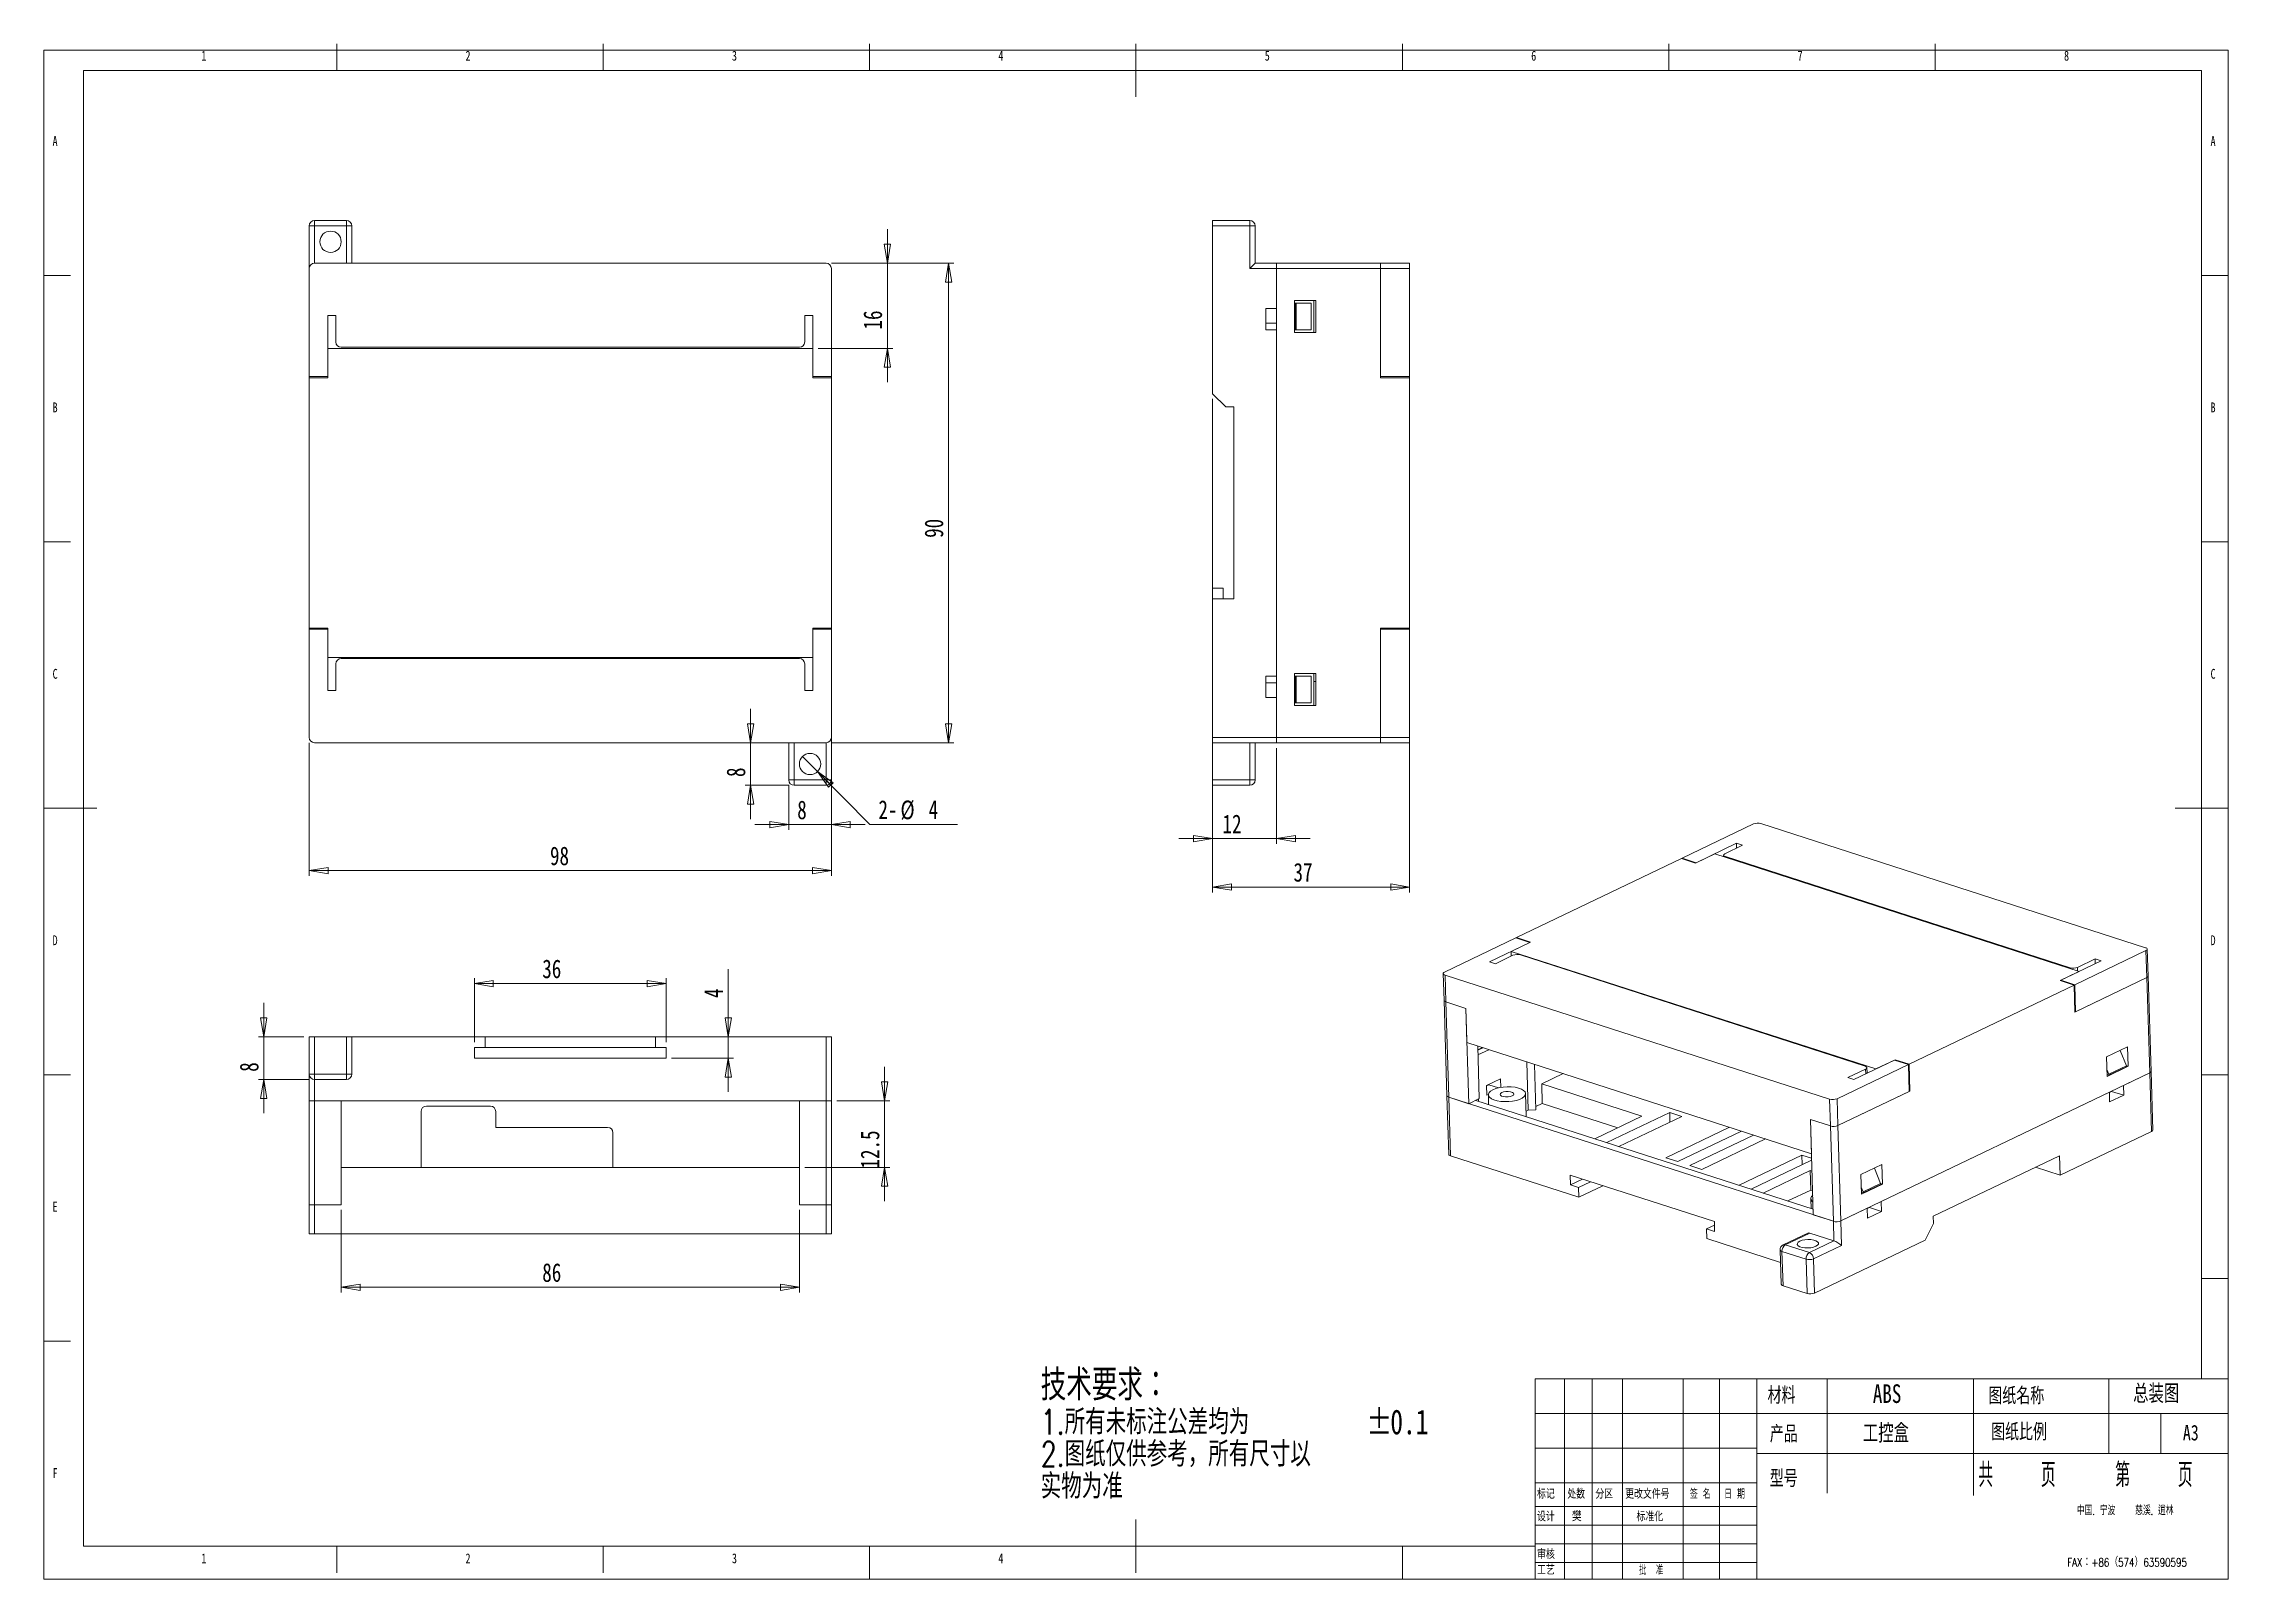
# Model space of a CAD drawing. Header units: millimetres. Extents: x 5 to 415, y 4 to 292.
import ezdxf

# ---------------------------------------------------------------- set-up
doc = ezdxf.new("R2010")
doc.units = ezdxf.units.MM
doc.styles.add('SLDTEXTSTYLE0', font='TXT', dxfattribs={"width": 0.75})
doc.styles.add('SLDTEXTSTYLE1', font='TXT', dxfattribs={"width": 0.75, "bigfont": 'bigfont'})
doc.styles.add('SLDTEXTSTYLE2', font='TXT', dxfattribs={"width": 0.666667, "bigfont": 'bigfont'})
doc.styles.add('SLDTEXTSTYLE3', font='TXT', dxfattribs={"width": 0.625, "bigfont": 'bigfont'})
doc.styles.add('SLDTEXTSTYLE5', font='TXT', dxfattribs={"width": 0.65625, "bigfont": 'bigfont'})
doc.styles.add('SLDTEXTSTYLE6', font='TXT', dxfattribs={"width": 0.558824, "bigfont": 'bigfont'})
doc.dimstyles.new('SLDDIMSTYLE0', dxfattribs={"dimtxt": 3.5, "dimasz": 3.556, "dimexe": 0, "dimexo": 0.0625, "dimgap": 0.875, "dimtad": 1, "dimrnd": 1e-09, "dimzin": 12, "dimdsep": 46, "dimtxsty": 'SLDTEXTSTYLE0', "dimblk1": 'CLOSED', "dimblk2": 'CLOSED', "dimsah": 1, "dimcen": 0.09, "dimadec": 0, "dimazin": 3, "dimtfac": 1, "dimtofl": 0, "dimtmove": 0, "dimatfit": 3, "dimldrblk": 'CLOSED', "dimfxl": 1, "dimfrac": 2, "dimtolj": 1, "dimtzin": 12, "dimarcsym": 0})
doc.dimstyles.new('SLDDIMSTYLE1', dxfattribs={"dimtxt": 3.5, "dimasz": 3.556, "dimexe": 0, "dimexo": 0.0625, "dimgap": 0.875, "dimtad": 0, "dimtih": 1, "dimtoh": 1, "dimrnd": 1e-09, "dimzin": 12, "dimdsep": 46, "dimtxsty": 'SLDTEXTSTYLE0', "dimblk1": 'NONE', "dimblk2": 'CLOSED', "dimsah": 1, "dimcen": 0, "dimadec": 0, "dimazin": 3, "dimtfac": 1, "dimtmove": 0, "dimatfit": 3, "dimldrblk": 'NONE', "dimfxl": 1, "dimfrac": 2, "dimtolj": 1, "dimtzin": 12, "dimarcsym": 0})
doc.dimstyles.new('SLDDIMSTYLE2', dxfattribs={"dimtxt": 3.5, "dimasz": 3.556, "dimexe": 0, "dimexo": 0.0625, "dimgap": 0.875, "dimtad": 1, "dimrnd": 1e-09, "dimzin": 12, "dimdsep": 46, "dimtxsty": 'SLDTEXTSTYLE0', "dimblk1": 'CLOSED', "dimblk2": 'CLOSED', "dimsah": 1, "dimcen": 0.09, "dimadec": 0, "dimazin": 3, "dimtfac": 1, "dimtmove": 0, "dimatfit": 0, "dimldrblk": 'CLOSED', "dimfxl": 1, "dimfrac": 2, "dimtolj": 1, "dimtzin": 12, "dimarcsym": 0})
doc.dimstyles.new('SLDDIMSTYLE3', dxfattribs={"dimtxt": 3.5, "dimasz": 3.556, "dimexe": 0, "dimexo": 0.0625, "dimgap": 0.875, "dimtad": 1, "dimdec": 1, "dimrnd": 1e-09, "dimzin": 12, "dimdsep": 46, "dimtxsty": 'SLDTEXTSTYLE0', "dimblk1": 'CLOSED', "dimblk2": 'CLOSED', "dimsah": 1, "dimcen": 0.09, "dimadec": 0, "dimazin": 3, "dimtfac": 1, "dimtmove": 0, "dimatfit": 0, "dimldrblk": 'CLOSED', "dimfxl": 1, "dimfrac": 2, "dimtolj": 1, "dimtzin": 12, "dimarcsym": 0})

# ---------------------------------------------------------------- blocks, each defined once
blk = doc.blocks.new('SW_NOTE_0')
at = {"color": 0, "linetype": 'Continuous', "lineweight": 0, "attachment_point": 1}
for s, insert, char_height, style in [('技术要求：', (0, 7.5), 5.821, 'SLDTEXTSTYLE1'), ('1.所有未标注公差均为', (0, -0.02), 4.6667, 'SLDTEXTSTYLE1'), ('%%p', (61.17, -0.02), 4.667, 'SLDTEXTSTYLE0'), ('0.1', (65.62, -0.02), 4.667, 'SLDTEXTSTYLE0'), ('2.图纸仅供参考，所有尺寸以', (0, -6.05), 4.6667, 'SLDTEXTSTYLE1'), ('实物为准', (0, -12.09), 4.667, 'SLDTEXTSTYLE1')]:
    blk.add_mtext(s, dxfattribs=dict(at, insert=insert, char_height=char_height, style=style))
blk = doc.blocks.new('_CLOSED')
at = {"color": 0, "linetype": 'ByBlock', "lineweight": -2}
for p, q in [((-1, 0.166667), (0, 0)), ((-1, 0.166667), (-1, -0.166667)), ((0, 0), (-1, -0.166667)), ((0, 0), (-1, 0))]:
    blk.add_line(p, q, dxfattribs=at)
blk = doc.blocks.new('_D')
at = {"color": 7, "linetype": 'Continuous', "lineweight": 0}
for p, q in [((152.83, 250.82), (175.83, 250.82)), ((174.83, 250.82), (174.83, 160.82)), ((152.83, 160.82), (175.83, 160.82))]:
    blk.add_line(p, q, dxfattribs=at)
at = {"color": 7, "linetype": 'Continuous', "lineweight": 0, "xscale": 3.556, "yscale": 3.556}
for p, rotation in [((174.83, 250.82, -8.9), 90.0000000000004), ((174.83, 160.82, -8.9), 270.0000000000004)]:
    blk.add_blockref('_CLOSED', p, dxfattribs=dict(at, rotation=rotation))
at = {"color": 7, "linetype": 'Continuous', "lineweight": 0, "insert": (170.32, 199.26, -8.9), "char_height": 3.5, "attachment_point": 1, "rotation": 90, "style": 'SLDTEXTSTYLE0'}
blk.add_mtext('90', dxfattribs=at)
blk = doc.blocks.new('_D_1')
at = {"color": 7, "linetype": 'Continuous', "lineweight": 0}
for p, q in [((54.83, 160.82), (54.83, 135.82)), ((152.83, 160.82), (152.83, 135.82)), ((54.83, 136.82), (152.83, 136.82))]:
    blk.add_line(p, q, dxfattribs=at)
at = {"color": 7, "linetype": 'Continuous', "lineweight": 0, "xscale": 3.556, "yscale": 3.556, "rotation": 180.0000000000004}
blk.add_blockref('_CLOSED', (54.83, 136.82, -8.9), dxfattribs=at)
at = {"color": 7, "linetype": 'Continuous', "lineweight": 0, "xscale": 3.556, "yscale": 3.556}
blk.add_blockref('_CLOSED', (152.83, 136.82, -8.9), dxfattribs=at)
at = {"color": 7, "linetype": 'Continuous', "lineweight": 0, "insert": (100.02, 141.33, -8.9), "char_height": 3.5, "attachment_point": 1, "style": 'SLDTEXTSTYLE0'}
blk.add_mtext('98', dxfattribs=at)
blk = doc.blocks.new('_D_2')
at = {"color": 7, "linetype": 'Continuous', "lineweight": 0}
for p, q in [((147.42, 158.24), (150.24, 155.4)), ((150.24, 155.4), (160.07, 145.45)), ((160.07, 145.45), (176.51, 145.45))]:
    blk.add_line(p, q, dxfattribs=at)
at = {"color": 7, "linetype": 'Continuous', "lineweight": 0, "xscale": 3.556, "yscale": 3.556, "rotation": 134.6736387728864}
blk.add_blockref('_CLOSED', (150.24, 155.4, -8.9), dxfattribs=at)
at = {"color": 7, "linetype": 'Continuous', "lineweight": 0, "char_height": 3.5, "attachment_point": 1, "style": 'SLDTEXTSTYLE0'}
for s, insert in [('2-', (161.66, 150.01, -8.9)), ('%%c', (165.8, 149.96, -8.9)), ('4', (171.08, 150.01, -8.9))]:
    blk.add_mtext(s, dxfattribs=dict(at, insert=insert))
blk = doc.blocks.new('_NONE')
blk = doc.blocks.new('_D_3')
at = {"color": 7, "linetype": 'Continuous', "lineweight": 0}
for p, q in [((137.67, 160.82), (137.67, 167.17)), ((137.67, 152.82), (137.67, 160.82)), ((144.83, 152.82), (136.67, 152.82)), ((137.67, 152.82), (137.67, 146.47))]:
    blk.add_line(p, q, dxfattribs=at)
at = {"color": 7, "linetype": 'Continuous', "lineweight": 0, "xscale": 3.556, "yscale": 3.556}
for p, rotation in [((137.67, 160.82, -8.9), 270.0000000000004), ((137.67, 152.82, -8.9), 90.0000000000004)]:
    blk.add_blockref('_CLOSED', p, dxfattribs=dict(at, rotation=rotation))
at = {"color": 7, "linetype": 'Continuous', "lineweight": 0, "insert": (133.16, 154.38, -8.9), "char_height": 3.5, "attachment_point": 1, "rotation": 90, "style": 'SLDTEXTSTYLE0'}
blk.add_mtext('8', dxfattribs=at)
blk = doc.blocks.new('_D_4')
at = {"color": 7, "linetype": 'Continuous', "lineweight": 0}
for p, q in [((144.83, 152.82), (144.83, 144.45)), ((152.83, 152.82), (152.83, 144.45)), ((144.83, 145.45), (138.48, 145.45)), ((152.83, 145.45), (144.83, 145.45)), ((152.83, 145.45), (159.18, 145.45))]:
    blk.add_line(p, q, dxfattribs=at)
at = {"color": 7, "linetype": 'Continuous', "lineweight": 0, "xscale": 3.556, "yscale": 3.556}
blk.add_blockref('_CLOSED', (144.83, 145.45, -8.9), dxfattribs=at)
at = {"color": 7, "linetype": 'Continuous', "lineweight": 0, "xscale": 3.556, "yscale": 3.556, "rotation": 180.0000000000004}
blk.add_blockref('_CLOSED', (152.83, 145.45, -8.9), dxfattribs=at)
at = {"color": 7, "linetype": 'Continuous', "lineweight": 0, "insert": (146.42, 149.96, -8.9), "char_height": 3.5, "attachment_point": 1, "style": 'SLDTEXTSTYLE0'}
blk.add_mtext('8', dxfattribs=at)
blk = doc.blocks.new('_D_5')
at = {"color": 7, "linetype": 'Continuous', "lineweight": 0}
for p, q in [((163.35, 250.82), (163.35, 257.17)), ((152.83, 250.82), (164.35, 250.82)), ((163.35, 234.82), (163.35, 250.82)), ((150.33, 234.82), (164.35, 234.82)), ((163.35, 234.82), (163.35, 228.47))]:
    blk.add_line(p, q, dxfattribs=at)
at = {"color": 7, "linetype": 'Continuous', "lineweight": 0, "xscale": 3.556, "yscale": 3.556}
for p, rotation in [((163.35, 250.82, -8.9), 270.0000000000004), ((163.35, 234.82, -8.9), 90.0000000000004)]:
    blk.add_blockref('_CLOSED', p, dxfattribs=dict(at, rotation=rotation))
at = {"color": 7, "linetype": 'Continuous', "lineweight": 0, "insert": (158.84, 238.36, -8.9), "char_height": 3.5, "attachment_point": 1, "rotation": 90, "style": 'SLDTEXTSTYLE0'}
blk.add_mtext('16', dxfattribs=at)
blk = doc.blocks.new('_D_6')
at = {"color": 7, "linetype": 'Continuous', "lineweight": 0}
for p, q in [((162.83, 93.62), (162.83, 99.97)), ((153.83, 93.62), (163.83, 93.62)), ((162.83, 81.12), (162.83, 93.62)), ((147.83, 81.12), (163.83, 81.12)), ((162.83, 81.12), (162.83, 74.77))]:
    blk.add_line(p, q, dxfattribs=at)
at = {"color": 7, "linetype": 'Continuous', "lineweight": 0, "xscale": 3.556, "yscale": 3.556}
for p, rotation in [((162.83, 93.62, 0.32), 270.0000000000004), ((162.83, 81.12, 0.32), 90.0000000000004)]:
    blk.add_blockref('_CLOSED', p, dxfattribs=dict(at, rotation=rotation))
at = {"color": 7, "linetype": 'Continuous', "lineweight": 0, "insert": (158.32, 80.9, 0.32), "char_height": 3.5, "attachment_point": 1, "rotation": 90, "style": 'SLDTEXTSTYLE0'}
blk.add_mtext('12.5', dxfattribs=at)
blk = doc.blocks.new('_D_7')
at = {"color": 7, "linetype": 'Continuous', "lineweight": 0}
for p, q in [((60.83, 73.12), (60.83, 57.62)), ((146.83, 73.12), (146.83, 57.62)), ((146.83, 58.62), (60.83, 58.62))]:
    blk.add_line(p, q, dxfattribs=at)
at = {"color": 7, "linetype": 'Continuous', "lineweight": 0, "xscale": 3.556, "yscale": 3.556, "rotation": 180.0000000000004}
blk.add_blockref('_CLOSED', (60.83, 58.62, 0.32), dxfattribs=at)
at = {"color": 7, "linetype": 'Continuous', "lineweight": 0, "xscale": 3.556, "yscale": 3.556}
blk.add_blockref('_CLOSED', (146.83, 58.62, 0.32), dxfattribs=at)
at = {"color": 7, "linetype": 'Continuous', "lineweight": 0, "insert": (98.57, 63.13, 0.32), "char_height": 3.5, "attachment_point": 1, "style": 'SLDTEXTSTYLE0'}
blk.add_mtext('86', dxfattribs=at)
blk = doc.blocks.new('_D_8')
at = {"color": 7, "linetype": 'Continuous', "lineweight": 0}
for p, q in [((85.83, 104.62), (85.83, 116.62)), ((85.83, 115.62), (121.83, 115.62)), ((121.83, 104.62), (121.83, 116.62))]:
    blk.add_line(p, q, dxfattribs=at)
at = {"color": 7, "linetype": 'Continuous', "lineweight": 0, "xscale": 3.556, "yscale": 3.556, "rotation": 180.0000000000004}
blk.add_blockref('_CLOSED', (85.83, 115.62, 0.32), dxfattribs=at)
at = {"color": 7, "linetype": 'Continuous', "lineweight": 0, "xscale": 3.556, "yscale": 3.556}
blk.add_blockref('_CLOSED', (121.83, 115.62, 0.32), dxfattribs=at)
at = {"color": 7, "linetype": 'Continuous', "lineweight": 0, "insert": (98.57, 120.13, 0.32), "char_height": 3.5, "attachment_point": 1, "style": 'SLDTEXTSTYLE0'}
blk.add_mtext('36', dxfattribs=at)
blk = doc.blocks.new('_D_9')
at = {"color": 7, "linetype": 'Continuous', "lineweight": 0}
for p, q in [((133.49, 105.62), (133.49, 118.33)), ((133.49, 105.62), (133.49, 101.62)), ((122.83, 101.62), (134.49, 101.62)), ((133.49, 101.62), (133.49, 95.27))]:
    blk.add_line(p, q, dxfattribs=at)
at = {"color": 7, "linetype": 'Continuous', "lineweight": 0, "xscale": 3.556, "yscale": 3.556}
for p, rotation in [((133.49, 105.62, 0.32), 270.0000000000004), ((133.49, 101.62, 0.32), 90.00000000000041)]:
    blk.add_blockref('_CLOSED', p, dxfattribs=dict(at, rotation=rotation))
at = {"color": 7, "linetype": 'Continuous', "lineweight": 0, "insert": (128.98, 112.9, 0.32), "char_height": 3.5, "attachment_point": 1, "rotation": 90, "style": 'SLDTEXTSTYLE0'}
blk.add_mtext('4', dxfattribs=at)
blk = doc.blocks.new('_D_10')
at = {"color": 7, "linetype": 'Continuous', "lineweight": 0}
for p, q in [((46.31, 105.62), (46.31, 111.97)), ((53.83, 105.62), (45.31, 105.62)), ((46.31, 97.62), (46.31, 105.62)), ((54.83, 97.62), (45.31, 97.62)), ((46.31, 97.62), (46.31, 91.27))]:
    blk.add_line(p, q, dxfattribs=at)
at = {"color": 7, "linetype": 'Continuous', "lineweight": 0, "xscale": 3.556, "yscale": 3.556}
for p, rotation in [((46.31, 105.62, 0.32), 270.0000000000004), ((46.31, 97.62, 0.32), 90.00000000000041)]:
    blk.add_blockref('_CLOSED', p, dxfattribs=dict(at, rotation=rotation))
at = {"color": 7, "linetype": 'Continuous', "lineweight": 0, "insert": (41.8, 99.05, 0.32), "char_height": 3.5, "attachment_point": 1, "rotation": 90, "style": 'SLDTEXTSTYLE0'}
blk.add_mtext('8', dxfattribs=at)
blk = doc.blocks.new('_D_11')
at = {"color": 7, "linetype": 'Continuous', "lineweight": 0}
for p, q in [((224.36, 225.32), (224.36, 132.73)), ((261.36, 175.82), (261.36, 132.73)), ((224.36, 133.73), (261.36, 133.73))]:
    blk.add_line(p, q, dxfattribs=at)
at = {"color": 7, "linetype": 'Continuous', "lineweight": 0, "xscale": 3.556, "yscale": 3.556, "rotation": 180.0000000000004}
blk.add_blockref('_CLOSED', (224.36, 133.73, -11.16), dxfattribs=at)
at = {"color": 7, "linetype": 'Continuous', "lineweight": 0, "xscale": 3.556, "yscale": 3.556}
blk.add_blockref('_CLOSED', (261.36, 133.73, -11.16), dxfattribs=at)
at = {"color": 7, "linetype": 'Continuous', "lineweight": 0, "insert": (239.56, 138.25, -11.16), "char_height": 3.5, "attachment_point": 1, "style": 'SLDTEXTSTYLE0'}
blk.add_mtext('37', dxfattribs=at)
blk = doc.blocks.new('_D_12')
at = {"color": 7, "linetype": 'Continuous', "lineweight": 0}
for p, q in [((236.36, 159.82), (236.36, 141.82)), ((224.36, 152.82), (224.36, 141.82)), ((224.36, 142.82), (218.01, 142.82)), ((224.36, 142.82), (236.36, 142.82)), ((236.36, 142.82), (242.71, 142.82))]:
    blk.add_line(p, q, dxfattribs=at)
at = {"color": 7, "linetype": 'Continuous', "lineweight": 0, "xscale": 3.556, "yscale": 3.556}
blk.add_blockref('_CLOSED', (224.36, 142.82, -11.16), dxfattribs=at)
at = {"color": 7, "linetype": 'Continuous', "lineweight": 0, "xscale": 3.556, "yscale": 3.556, "rotation": 180.0000000000004}
blk.add_blockref('_CLOSED', (236.36, 142.82, -11.16), dxfattribs=at)
at = {"color": 7, "linetype": 'Continuous', "lineweight": 0, "insert": (226.24, 147.33, -11.16), "char_height": 3.5, "attachment_point": 1, "style": 'SLDTEXTSTYLE0'}
blk.add_mtext('12', dxfattribs=at)

msp = doc.modelspace()

# ---------------------------------------------------------------- linework, layer by layer
at = {"color": 7, "linetype": 'Continuous', "lineweight": 0}
for p, q in [((60, 287), (60, 292)), ((110, 292), (110, 287)), ((160, 287), (160, 292)), ((210, 292), (210, 282)), ((260, 287), (260, 292)), ((310, 292), (310, 287)), ((360, 287), (360, 292)), ((415, 290.807), (5, 290.807)), ((5, 290.807), (5, 3.807)), ((415, 3.807), (415, 290.807)), ((410, 287), (12.451, 287)), ((12.451, 287), (12.451, 10)), ((410, 287), (410, 41.419)), ((10, 248.5), (5, 248.5)), ((415, 248.5), (410, 248.5)), ((5, 198.5), (10, 198.5)), ((410, 198.5), (415, 198.5)), ((5, 148.5), (15, 148.5)), ((415, 148.5), (405, 148.5)), ((5, 98.5), (10, 98.5)), ((410, 98.5), (415, 98.5)), ((410, 60.25), (415, 60.25)), ((10, 48.5), (5, 48.5)), ((415, 41.419), (284.929, 41.419)), ((284.929, 41.419), (284.929, 3.807)), ((290.42, 17.458), (290.42, 41.419)), ((295.636, 17.458), (295.636, 41.419)), ((301.294, 17.458), (301.294, 41.419)), ((312.681, 17.458), (312.681, 41.419)), ((319.521, 17.458), (319.521, 41.419)), ((326.506, 19.565), (326.506, 41.419)), ((326.506, 41.419), (326.506, 3.807)), ((339.743, 41.419), (339.743, 19.993)), ((367.161, 41.419), (367.161, 19.565)), ((392.58, 41.419), (392.58, 27.439)), ((284.929, 34.919), (326.506, 34.919)), ((326.506, 34.939), (367.161, 34.939)), ((367.161, 34.939), (415, 34.939)), ((402.336, 34.939), (402.336, 27.439)), ((284.929, 28.419), (326.506, 28.419)), ((326.506, 27.439), (367.161, 27.439)), ((367.161, 27.439), (415, 27.439)), ((284.929, 21.919), (326.506, 21.919)), ((284.929, 17.458), (326.506, 17.458)), ((290.42, 17.458), (290.42, 3.807)), ((295.636, 17.458), (295.636, 3.807)), ((301.294, 17.458), (301.294, 3.807)), ((312.681, 17.458), (312.681, 3.807)), ((319.521, 17.458), (319.521, 3.807)), ((326.506, 17.458), (326.506, 19.565)), ((326.506, 17.458), (326.506, 3.807)), ((210, 5), (210, 15)), ((284.929, 13.958), (326.506, 13.958)), ((12.451, 10), (284.929, 10)), ((60, 5), (60, 10)), ((110, 10), (110, 5)), ((160, 3.807), (160, 10)), ((260, 10), (260, 3.807)), ((326.506, 10.458), (284.929, 10.458)), ((284.929, 6.958), (326.506, 6.958)), ((5, 3.807), (415, 3.807))]:
    msp.add_line(p, q, dxfattribs=at)
at = {"color": 7, "linetype": 'Continuous', "lineweight": 15}
for p, q in [((55.831, 257.819), (55.831, 258.819)), ((55.831, 258.819), (61.831, 258.819)), ((61.831, 257.819), (61.831, 258.819)), ((224.36, 258.819), (231.36, 258.819)), ((224.36, 257.819), (224.36, 258.819)), ((231.36, 258.819), (231.36, 257.819)), ((55.831, 257.819), (54.831, 257.819)), ((54.831, 249.819), (54.831, 257.819)), ((55.831, 257.819), (55.831, 250.819)), ((61.831, 257.819), (55.831, 257.819)), ((61.831, 250.819), (61.831, 257.819)), ((61.831, 257.819), (62.831, 257.819)), ((62.831, 257.819), (62.831, 250.819)), ((231.36, 257.819), (224.36, 257.819)), ((224.36, 226.319), (224.36, 257.819)), ((231.36, 249.819), (231.36, 257.819)), ((232.36, 257.819), (231.36, 257.819)), ((232.36, 257.819), (232.36, 250.819)), ((151.831, 250.819), (55.831, 250.819)), ((232.36, 250.819), (231.36, 249.819)), ((232.36, 250.819), (236.36, 250.819)), ((236.36, 249.819), (236.36, 250.819)), ((236.36, 250.819), (255.86, 250.819)), ((255.86, 249.819), (255.86, 250.819)), ((255.86, 250.819), (261.36, 250.819)), ((261.36, 250.819), (261.36, 249.819)), ((54.831, 249.819), (54.831, 229.519)), ((152.831, 249.819), (152.831, 229.519)), ((236.36, 249.819), (231.36, 249.819)), ((236.36, 249.819), (236.36, 161.819)), ((255.86, 249.819), (236.36, 249.819)), ((236.36, 242.319), (236.36, 249.819)), ((255.86, 249.819), (255.86, 229.519)), ((261.36, 249.819), (255.86, 249.819)), ((255.86, 229.319), (255.86, 249.819)), ((261.36, 249.819), (261.36, 229.519)), ((234.36, 242.319), (236.36, 242.319)), ((234.36, 238.319), (234.36, 242.319)), ((239.76, 243.819), (243.76, 243.819)), ((239.76, 237.819), (239.76, 243.819)), ((239.86, 243.319), (239.86, 238.319)), ((240.06, 243.319), (239.86, 243.319)), ((240.06, 238.319), (240.06, 243.319)), ((240.06, 243.319), (242.86, 243.319)), ((242.86, 238.319), (242.86, 243.319)), ((243.36, 243.819), (243.36, 237.819)), ((243.76, 243.819), (243.76, 237.819)), ((58.331, 241.019), (58.331, 229.519)), ((58.331, 241.019), (59.831, 241.019)), ((59.831, 241.019), (59.831, 236.019)), ((147.831, 236.019), (147.831, 241.019)), ((147.831, 241.019), (149.331, 241.019)), ((149.331, 241.019), (149.331, 229.519)), ((234.36, 239.569), (236.36, 239.569)), ((236.36, 238.319), (234.36, 238.319)), ((236.36, 173.319), (236.36, 238.319)), ((243.76, 237.819), (239.76, 237.819)), ((239.86, 238.319), (240.06, 238.319)), ((242.86, 238.319), (240.06, 238.319)), ((58.331, 234.819), (58.331, 229.319)), ((149.331, 234.819), (58.331, 234.819)), ((146.831, 235.019), (60.831, 235.019)), ((149.331, 229.319), (149.331, 234.819)), ((54.831, 229.519), (58.331, 229.519)), ((54.831, 229.319), (54.831, 229.519)), ((58.331, 229.319), (54.831, 229.319)), ((54.831, 229.319), (54.831, 182.319)), ((152.831, 229.519), (149.331, 229.519)), ((152.831, 229.319), (149.331, 229.319)), ((152.831, 229.519), (152.831, 229.319)), ((152.831, 182.319), (152.831, 229.319)), ((224.36, 226.319), (226.86, 223.819)), ((261.36, 229.519), (255.86, 229.519)), ((255.86, 229.319), (261.36, 229.319)), ((261.36, 229.519), (261.36, 229.319)), ((261.36, 229.319), (261.36, 182.319)), ((226.86, 223.819), (228.36, 223.819)), ((228.36, 187.819), (228.36, 223.819)), ((226.36, 189.819), (224.36, 189.819)), ((224.36, 187.819), (224.36, 189.819)), ((226.36, 187.819), (226.36, 189.819)), ((228.36, 187.819), (224.36, 187.819)), ((224.36, 161.819), (224.36, 187.819)), ((58.331, 182.319), (54.831, 182.319)), ((54.831, 182.319), (54.831, 182.119)), ((54.831, 161.819), (54.831, 182.119)), ((54.831, 182.119), (58.331, 182.119)), ((58.331, 176.819), (58.331, 182.319)), ((58.331, 170.619), (58.331, 182.119)), ((152.831, 182.319), (149.331, 182.319)), ((149.331, 182.319), (149.331, 176.819)), ((149.331, 170.619), (149.331, 182.119)), ((152.831, 182.119), (149.331, 182.119)), ((152.831, 182.119), (152.831, 182.319)), ((152.831, 161.819), (152.831, 182.119)), ((255.86, 182.319), (261.36, 182.319)), ((255.86, 182.319), (255.86, 161.819)), ((255.86, 161.819), (255.86, 182.119)), ((261.36, 182.119), (255.86, 182.119)), ((261.36, 182.119), (261.36, 182.319)), ((261.36, 161.819), (261.36, 182.119)), ((149.331, 176.819), (58.331, 176.819)), ((60.831, 176.619), (146.831, 176.619)), ((59.831, 175.619), (59.831, 170.619)), ((147.831, 170.619), (147.831, 175.619)), ((236.36, 173.319), (234.36, 173.319)), ((234.36, 173.319), (234.36, 169.319)), ((239.76, 173.819), (243.76, 173.819)), ((239.76, 167.819), (239.76, 173.819)), ((239.86, 173.319), (240.06, 173.319)), ((239.86, 168.319), (239.86, 173.319)), ((240.06, 168.319), (240.06, 173.319)), ((240.06, 173.319), (242.86, 173.319)), ((242.86, 173.319), (242.86, 168.319)), ((243.36, 167.819), (243.36, 173.819)), ((243.36, 172.319), (243.76, 172.319)), ((243.76, 173.819), (243.76, 167.819)), ((59.831, 170.619), (58.331, 170.619)), ((149.331, 170.619), (147.831, 170.619)), ((236.36, 172.069), (234.36, 172.069)), ((234.36, 169.319), (236.36, 169.319)), ((236.36, 161.819), (236.36, 169.319)), ((240.06, 168.319), (239.86, 168.319)), ((242.86, 168.319), (240.06, 168.319)), ((243.76, 167.819), (239.76, 167.819)), ((55.831, 160.819), (151.831, 160.819)), ((144.831, 153.819), (144.831, 160.819)), ((145.831, 160.819), (145.831, 153.819)), ((151.831, 153.819), (151.831, 160.819)), ((152.831, 161.819), (152.831, 153.819)), ((224.36, 161.819), (236.36, 161.819)), ((224.36, 160.819), (224.36, 161.819)), ((236.36, 160.819), (224.36, 160.819)), ((224.36, 153.819), (224.36, 160.819)), ((231.36, 153.819), (231.36, 160.819)), ((232.36, 160.819), (232.36, 153.819)), ((236.36, 161.819), (255.86, 161.819)), ((236.36, 160.819), (236.36, 161.819)), ((255.86, 160.819), (236.36, 160.819)), ((255.86, 161.819), (261.36, 161.819)), ((255.86, 160.819), (255.86, 161.819)), ((261.36, 160.819), (255.86, 160.819)), ((261.36, 161.819), (261.36, 160.819)), ((145.831, 153.819), (144.831, 153.819)), ((145.831, 153.819), (151.831, 153.819)), ((145.831, 153.819), (145.831, 152.819)), ((151.831, 152.819), (145.831, 152.819)), ((151.831, 153.819), (152.831, 153.819)), ((151.831, 153.819), (151.831, 152.819)), ((224.36, 153.819), (231.36, 153.819)), ((224.36, 152.819), (224.36, 153.819)), ((231.36, 152.819), (224.36, 152.819)), ((231.36, 153.819), (231.36, 152.819)), ((232.36, 153.819), (231.36, 153.819)), ((325.865, 145.559), (312.494, 139.148)), ((399.457, 122.348), (327.276, 145.632)), ((314.994, 138.236), (318.616, 139.973)), ((322.7, 141.931), (315.125, 138.299)), ((318.616, 139.973), (387.038, 117.901)), ((320.287, 139.715), (320.296, 139.431)), ((323.828, 141.567), (320.535, 139.988)), ((385.29, 118.571), (320.628, 139.43)), ((322.7, 141.931), (323.828, 141.567)), ((322.7, 141.931), (322.728, 141.039)), ((312.362, 139.085), (281.403, 124.242)), ((312.362, 139.085), (314.994, 138.236)), ((312.494, 139.148), (315.125, 138.299)), ((312.494, 139.148), (312.497, 139.041)), ((267.9, 117.769), (281.272, 124.179)), ((276.328, 119.699), (283.903, 123.33)), ((284.035, 123.394), (280.412, 121.657)), ((281.272, 124.179), (283.903, 123.33)), ((281.403, 124.242), (284.035, 123.394)), ((281.407, 124.136), (281.403, 124.242)), ((277.456, 119.335), (276.328, 119.699)), ((280.749, 120.914), (277.456, 119.335)), ((280.412, 121.657), (348.834, 99.585)), ((280.439, 120.765), (280.412, 121.657)), ((282.16, 120.987), (346.822, 100.128)), ((391.122, 119.859), (383.547, 116.227)), ((399.55, 121.789), (386.179, 115.379)), ((386.701, 118.644), (389.994, 120.223)), ((389.994, 120.223), (391.122, 119.859)), ((389.994, 120.223), (390.022, 119.331)), ((399.704, 116.744), (399.55, 121.789)), ((399.952, 117.017), (399.798, 122.062)), ((267.652, 117.496), (267.806, 112.45)), ((267.993, 117.21), (340.175, 93.926)), ((267.993, 117.21), (268.147, 112.165)), ((355.088, 100.473), (386.047, 115.315)), ((387.038, 117.901), (383.416, 116.164)), ((383.416, 116.164), (386.047, 115.315)), ((383.547, 116.227), (383.551, 116.121)), ((386.179, 115.379), (383.547, 116.227)), ((386.201, 110.27), (386.047, 115.315)), ((386.179, 115.379), (386.333, 110.333)), ((386.201, 110.27), (399.704, 116.744)), ((399.704, 116.744), (386.333, 110.333)), ((400.249, 98.857), (399.704, 116.744)), ((400.497, 99.13), (399.952, 117.017)), ((267.806, 112.45), (268.351, 94.563)), ((268.147, 112.165), (271.906, 110.952)), ((268.147, 112.165), (268.692, 94.278)), ((272.102, 104.531), (271.906, 110.952)), ((271.906, 110.952), (272.452, 93.065)), ((386.333, 110.333), (386.198, 110.377)), ((54.831, 98.616), (54.831, 105.616)), ((54.831, 105.616), (55.831, 105.616)), ((55.831, 105.616), (55.831, 98.616)), ((55.831, 105.616), (61.831, 105.616)), ((61.831, 98.616), (61.831, 105.616)), ((61.831, 105.616), (62.831, 105.616)), ((62.831, 105.616), (62.831, 98.616)), ((62.831, 105.616), (87.831, 105.616)), ((85.831, 103.616), (87.831, 103.616)), ((85.831, 101.616), (85.831, 103.616)), ((87.831, 103.616), (87.831, 105.616)), ((87.831, 105.616), (119.831, 105.616)), ((87.831, 103.616), (119.831, 103.616)), ((119.831, 103.616), (119.831, 105.616)), ((119.831, 105.616), (151.831, 105.616)), ((119.831, 103.616), (121.831, 103.616)), ((121.831, 103.616), (121.831, 101.616)), ((151.831, 93.616), (151.831, 105.616)), ((151.831, 105.616), (152.831, 105.616)), ((152.831, 105.616), (152.831, 93.616)), ((272.102, 104.531), (336.765, 83.672)), ((274.127, 103.878), (274.428, 94.012)), ((275.013, 103.592), (274.148, 103.178)), ((275.101, 103.564), (274.15, 103.108)), ((274.178, 102.217), (276.229, 103.2)), ((392.138, 101.855), (396.09, 103.75)), ((394.681, 103.074), (395.864, 100.198)), ((396.09, 103.75), (396.202, 100.081)), ((55.831, 98.616), (54.831, 98.616)), ((54.831, 93.616), (54.831, 98.616)), ((55.831, 98.616), (61.831, 98.616)), ((55.831, 97.616), (55.831, 98.616)), ((62.831, 98.616), (61.831, 98.616)), ((61.831, 97.616), (61.831, 98.616)), ((85.831, 101.616), (121.831, 101.616)), ((283.346, 100.904), (283.621, 91.853)), ((285.032, 91.926), (284.772, 100.444)), ((286.144, 96.785), (290.155, 98.708)), ((341.585, 93.999), (354.957, 100.41)), ((342.284, 71.067), (400.249, 98.857)), ((343.622, 97.991), (346.916, 99.57)), ((344.75, 97.627), (352.325, 101.259)), ((347.195, 98.799), (347.163, 99.843)), ((348.834, 99.585), (352.457, 101.322)), ((354.957, 100.41), (352.325, 101.259)), ((352.457, 101.322), (355.088, 100.473)), ((352.46, 101.215), (352.457, 101.322)), ((354.957, 100.41), (355.11, 95.365)), ((355.242, 95.428), (355.088, 100.473)), ((392.25, 98.186), (392.138, 101.855)), ((392.571, 98.619), (392.21, 99.496)), ((392.577, 98.436), (392.239, 98.544)), ((396.202, 100.081), (392.25, 98.186)), ((395.864, 100.198), (392.571, 98.619)), ((392.577, 98.436), (392.571, 98.619)), ((395.87, 100.014), (392.577, 98.436)), ((400.249, 98.857), (395.309, 96.488)), ((395.864, 100.198), (395.87, 100.014)), ((396.202, 100.081), (395.865, 100.19)), ((400.585, 87.849), (400.249, 98.857)), ((400.833, 88.122), (400.497, 99.13)), ((61.831, 97.616), (55.831, 97.616)), ((55.831, 97.616), (55.831, 93.616)), ((268.351, 94.563), (268.687, 83.555)), ((278.43, 97.74), (275.795, 96.477)), ((275.795, 96.477), (275.851, 94.642)), ((276.23, 96.633), (275.796, 96.425)), ((275.851, 94.642), (276.126, 94.774)), ((276.126, 94.739), (276.181, 92.918)), ((276.228, 96.685), (276.23, 96.633)), ((278.048, 96.047), (276.23, 96.633)), ((278.479, 96.13), (278.43, 97.74)), ((283.254, 90.637), (283.123, 94.952)), ((304.942, 90.722), (286.144, 96.785)), ((286.144, 96.785), (286.256, 93.116)), ((355.242, 95.428), (341.739, 88.954)), ((341.739, 88.954), (355.11, 95.365)), ((344.75, 97.627), (343.622, 97.991)), ((392.674, 95.225), (349.859, 74.698)), ((355.107, 95.471), (355.242, 95.428)), ((392.674, 95.225), (392.73, 93.39)), ((392.676, 95.173), (393.109, 95.381)), ((392.73, 93.39), (395.365, 94.654)), ((392.835, 95.25), (392.834, 95.301)), ((393.109, 95.381), (393.108, 95.433)), ((395.365, 94.654), (393.109, 95.381)), ((395.365, 94.654), (395.309, 96.488)), ((54.831, 74.116), (54.831, 93.616)), ((54.831, 93.616), (55.831, 93.616)), ((55.831, 93.616), (55.831, 74.116)), ((60.831, 93.616), (55.831, 93.616)), ((55.831, 93.616), (151.831, 93.616)), ((60.831, 93.616), (60.831, 74.116)), ((75.831, 91.616), (75.831, 81.116)), ((76.831, 92.616), (88.831, 92.616)), ((89.831, 88.616), (89.831, 91.616)), ((146.831, 74.116), (146.831, 93.616)), ((151.831, 93.616), (146.831, 93.616)), ((151.831, 74.116), (151.831, 93.616)), ((151.831, 93.616), (152.831, 93.616)), ((152.831, 93.616), (152.831, 74.116)), ((268.692, 94.278), (272.452, 93.065)), ((340.873, 70.993), (268.692, 94.278)), ((268.692, 94.278), (269.028, 83.27)), ((272.452, 93.065), (274.428, 94.012)), ((273.769, 93.697), (337.082, 73.273)), ((274.278, 93.94), (274.29, 93.529)), ((283.223, 91.662), (283.621, 91.853)), ((285.032, 91.926), (283.621, 91.853)), ((285.014, 92.52), (286.256, 93.116)), ((300.412, 88.55), (286.256, 93.116)), ((296.113, 86.489), (304.942, 90.722)), ((298.369, 85.761), (310.161, 91.415)), ((312.417, 90.687), (300.624, 85.034)), ((310.161, 91.415), (312.417, 90.687)), ((310.161, 91.415), (310.216, 89.632)), ((340.328, 88.881), (340.175, 93.926)), ((341.585, 93.999), (341.739, 88.954)), ((89.831, 88.616), (110.831, 88.616)), ((111.831, 87.616), (111.831, 81.116)), ((309.443, 82.93), (321.358, 88.642)), ((323.614, 87.915), (311.699, 82.202)), ((313.955, 81.475), (325.87, 87.187)), ((328.125, 86.459), (316.21, 80.747)), ((336.765, 83.672), (336.569, 90.094)), ((336.569, 90.094), (340.328, 88.881)), ((337.114, 72.206), (336.569, 90.094)), ((340.873, 70.993), (340.328, 88.881)), ((341.739, 88.954), (342.284, 71.067)), ((400.585, 87.849), (383.459, 79.638)), ((293.088, 75.509), (269.028, 83.27)), ((311.699, 82.202), (309.443, 82.93)), ((323.181, 77.757), (334.974, 83.411)), ((336.801, 82.478), (325.437, 77.03)), ((334.974, 83.411), (336.79, 82.825)), ((334.974, 83.411), (335.028, 81.628)), ((383.347, 83.307), (359.634, 71.939)), ((383.347, 83.307), (383.459, 79.638)), ((60.831, 81.116), (60.831, 74.116)), ((146.831, 81.116), (60.831, 81.116)), ((146.831, 81.116), (146.831, 74.116)), ((318.54, 70.931), (291.472, 79.663)), ((291.528, 77.828), (291.472, 79.663)), ((291.528, 77.828), (293.793, 78.914)), ((295.297, 78.429), (293.032, 77.343)), ((316.21, 80.747), (313.955, 81.475)), ((336.521, 80.535), (327.692, 76.302)), ((336.864, 80.424), (336.521, 80.535)), ((336.633, 76.865), (336.521, 80.535)), ((346.029, 79.749), (349.982, 81.644)), ((346.141, 76.08), (346.029, 79.749)), ((350.093, 77.975), (346.141, 76.08)), ((349.756, 78.092), (346.462, 76.513)), ((346.468, 76.33), (349.761, 77.909)), ((348.573, 80.969), (349.756, 78.092)), ((349.761, 77.909), (349.756, 78.092)), ((350.093, 77.975), (349.756, 78.084)), ((349.982, 81.644), (350.093, 77.975)), ((378.817, 81.136), (383.459, 79.638)), ((54.831, 68.616), (54.831, 74.116)), ((54.831, 74.116), (55.831, 74.116)), ((55.831, 74.116), (55.831, 68.616)), ((60.831, 74.116), (55.831, 74.116)), ((151.831, 74.116), (146.831, 74.116)), ((151.831, 68.616), (151.831, 74.116)), ((151.831, 74.116), (152.831, 74.116)), ((152.831, 74.116), (152.831, 68.616)), ((293.032, 77.343), (291.528, 77.828)), ((293.032, 77.343), (293.088, 75.509)), ((297.618, 77.68), (293.088, 75.509)), ((336.633, 76.865), (332.334, 74.805)), ((336.975, 76.755), (336.633, 76.865)), ((336.653, 75.214), (336.708, 73.394)), ((346.462, 76.513), (346.101, 77.391)), ((346.468, 76.33), (346.13, 76.439)), ((346.462, 76.513), (346.468, 76.33)), ((349.859, 74.698), (349.915, 72.864)), ((317.093, 69.582), (318.56, 70.285)), ((318.54, 70.931), (318.596, 69.097)), ((337.114, 72.206), (340.873, 70.993)), ((340.985, 67.324), (340.873, 70.993)), ((347.224, 73.435), (342.284, 71.067)), ((342.284, 71.067), (342.424, 66.48)), ((347.28, 71.601), (347.224, 73.435)), ((347.659, 73.591), (347.226, 73.384)), ((347.307, 73.422), (347.241, 73.443)), ((349.915, 72.864), (347.28, 71.601)), ((347.658, 73.643), (347.659, 73.591)), ((349.915, 72.864), (347.659, 73.591)), ((358.099, 67.48), (359.676, 70.563)), ((359.676, 70.563), (359.634, 71.939)), ((55.831, 68.616), (54.831, 68.616)), ((151.831, 68.616), (55.831, 68.616)), ((152.831, 68.616), (151.831, 68.616)), ((317.093, 69.582), (317.149, 67.747)), ((318.596, 69.097), (317.093, 69.582)), ((330.963, 63.291), (317.149, 67.747)), ((330.892, 65.621), (331.087, 59.2)), ((336.07, 68.764), (331.459, 66.553)), ((336.474, 68.779), (331.863, 66.569)), ((331.863, 66.569), (336.374, 65.114)), ((336.374, 65.114), (340.985, 67.324)), ((336.474, 68.779), (340.985, 67.324)), ((342.424, 66.48), (337.154, 63.954)), ((358.099, 67.48), (337.35, 57.533)), ((335.744, 63.881), (331.232, 65.336)), ((331.232, 65.336), (331.428, 58.915)), ((335.939, 57.459), (335.744, 63.881)), ((337.154, 63.954), (337.35, 57.533)), ((335.939, 57.459), (331.428, 58.915))]:
    msp.add_line(p, q, dxfattribs=at)
at = {"color": 8, "linetype": 'Continuous', "lineweight": 15}
for p, q in [((320.628, 139.43), (320.631, 139.323)), ((385.294, 118.464), (385.29, 118.571)), ((386.701, 118.644), (386.72, 118.004)), ((346.943, 98.678), (346.916, 99.57))]:
    msp.add_line(p, q, dxfattribs=at)
at = {"color": 7, "linetype": 'Continuous', "lineweight": 15, "flags": 128}
for points in [[(320.535, 139.988), (320.421, 139.922), (320.34, 139.849), (320.296, 139.772), (320.289, 139.694), (320.321, 139.618), (320.39, 139.546), (320.494, 139.483), (320.628, 139.43)], [(399.55, 121.789), (399.664, 121.855), (399.745, 121.928), (399.79, 122.005), (399.796, 122.084), (399.764, 122.16), (399.695, 122.231), (399.591, 122.294), (399.457, 122.348)], [(267.9, 117.769), (267.786, 117.702), (267.705, 117.629), (267.661, 117.552), (267.654, 117.474), (267.686, 117.398), (267.756, 117.327), (267.859, 117.264), (267.993, 117.21)], [(268.147, 112.165), (268.013, 112.219), (267.909, 112.282), (267.84, 112.353), (267.808, 112.429), (267.806, 112.45)], [(267.806, 112.45), (267.808, 112.429), (267.84, 112.353), (267.909, 112.282), (268.013, 112.219), (268.147, 112.165)], [(346.916, 99.57), (347.03, 99.636), (347.111, 99.709), (347.155, 99.786), (347.161, 99.864), (347.129, 99.94), (347.06, 100.011), (346.957, 100.075), (346.822, 100.128)], [(268.692, 94.278), (268.558, 94.331), (268.455, 94.395), (268.385, 94.466), (268.353, 94.542), (268.351, 94.563)], [(268.351, 94.563), (268.353, 94.542), (268.385, 94.466), (268.455, 94.395), (268.558, 94.331), (268.692, 94.278)], [(276.993, 95.694), (276.559, 95.437), (276.268, 95.152), (276.134, 94.852), (276.163, 94.553), (276.355, 94.267), (276.699, 94.008), (277.18, 93.788), (277.775, 93.617), (278.457, 93.504), (279.193, 93.454), (279.949, 93.469), (280.691, 93.548), (281.382, 93.688), (281.991, 93.882), (282.49, 94.121), (282.854, 94.394), (283.068, 94.688), (283.12, 94.989), (283.009, 95.284), (282.74, 95.558), (282.325, 95.799), (281.784, 95.995), (281.142, 96.138), (280.428, 96.22), (279.678, 96.237), (278.924, 96.19), (278.204, 96.08), (277.55, 95.912), (276.993, 95.694)], [(278.647, 95.161), (278.413, 95.001), (278.325, 94.823), (278.394, 94.648), (278.611, 94.496), (278.951, 94.386), (279.371, 94.332), (279.823, 94.34), (280.25, 94.409), (280.602, 94.53), (280.836, 94.69), (280.923, 94.868), (280.855, 95.043), (280.637, 95.195), (280.298, 95.304), (279.877, 95.359), (279.426, 95.351), (278.999, 95.282), (278.647, 95.161)], [(269.028, 83.27), (268.894, 83.323), (268.79, 83.387), (268.721, 83.458), (268.689, 83.534), (268.687, 83.555)], [(337.003, 75.846), (336.795, 75.627), (336.661, 75.327), (336.69, 75.028), (336.882, 74.742), (337.041, 74.604)], [(337.599, 66.304), (337.167, 66.145), (336.648, 66.039), (336.084, 65.994), (335.521, 66.013), (335.005, 66.094), (334.577, 66.233), (334.272, 66.416), (334.114, 66.629), (334.118, 66.855), (334.281, 67.076), (334.591, 67.274), (335.023, 67.432), (335.542, 67.538), (336.106, 67.584), (336.669, 67.565), (337.185, 67.483), (337.613, 67.345), (337.918, 67.162), (338.075, 66.948), (338.072, 66.722), (337.909, 66.501), (337.599, 66.304)], [(331.428, 58.915), (331.294, 58.968), (331.19, 59.032), (331.121, 59.103), (331.089, 59.179), (331.087, 59.2)]]:
    msp.add_lwpolyline(points, dxfattribs=at)
at = {"color": 8, "linetype": 'Continuous', "lineweight": 15, "flags": 128}
msp.add_lwpolyline([(330.892, 65.621), (330.894, 65.6), (330.926, 65.524), (330.995, 65.453), (331.098, 65.389), (331.232, 65.336)], dxfattribs=at)
at = {"color": 7, "linetype": 'Continuous', "lineweight": 15}
for centre in [(58.831, 254.819), (148.831, 156.819)]:
    msp.add_circle(centre, 2, dxfattribs=at)
for centre, radius, start, end in [((55.831, 257.819), 1, 90, 180), ((61.831, 257.819), 1, 0, 90), ((231.36, 257.819), 1, 0, 90), ((55.831, 249.819), 1, 90, 180), ((151.831, 249.819), 1, 0, 90), ((60.831, 236.019), 1, 180, 270), ((146.831, 236.019), 1, 270, 0), ((60.831, 175.619), 1, 90, 180), ((146.831, 175.619), 1, 0, 90), ((55.831, 161.819), 1, 180, 270), ((151.831, 161.819), 1, 270, 0), ((145.831, 153.819), 1, 180, 270), ((151.831, 153.819), 1, 270, 360), ((231.36, 153.819), 1, 270, 0), ((326.676, 143.569), 2.148, 73.77746, 112.16776), ((281.56, 118.925), 2.148, 73.77746, 112.16776), ((385.89, 120.633), 2.148, 253.77746, 292.16776), ((399.613, 117.076), 0.344, 285.38965, 350.18796), ((55.831, 98.616), 1, 180, 270), ((61.831, 98.616), 1, 270, 0), ((400.158, 99.188), 0.344, 285.38965, 350.18796), ((76.831, 91.616), 1, 90, 180), ((88.831, 91.616), 1, 0, 90), ((340.775, 95.989), 2.148, 253.77746, 292.16776), ((110.831, 87.616), 1, 0, 90), ((340.928, 90.943), 2.148, 253.77746, 292.16776), ((400.494, 88.181), 0.344, 285.38965, 350.18796), ((341.474, 73.056), 2.148, 253.77746, 292.16776), ((331.891, 65.652), 1, 115.61414, 181.74575), ((332.606, 65.411), 1.376, 122.68015, 183.13968), ((336.291, 68.271), 0.54, 70.20791, 114.20456), ((337.117, 63.956), 1.376, 122.68015, 183.13968), ((336.344, 65.943), 2.148, 253.77746, 292.16776), ((335.864, 63.928), 1.29, 1.1254, 66.70596), ((336.539, 59.522), 2.148, 253.77746, 292.16776)]:
    msp.add_arc(centre, radius, start, end, dxfattribs=at)
at = {"color": 8, "linetype": 'Continuous', "lineweight": 15}
msp.add_arc((331.68, 66.061), 0.54, 70.20791, 114.20456, dxfattribs=at)
at = {"color": 7, "linetype": 'Continuous', "lineweight": 15}
msp.add_ellipse((341.672, 66.723), major_axis=(1.01, -0.615), ratio=0.2042157, start_param=0.8637113, end_param=2.4345076, dxfattribs=at)

# ---------------------------------------------------------------- block references
at = {"color": 7, "linetype": 'Continuous', "lineweight": 0}
msp.add_blockref('SW_NOTE_0', (192.111, 35.699), dxfattribs=at)

# ---------------------------------------------------------------- texts
at = {"color": 7, "linetype": 'Continuous', "lineweight": 0, "attachment_point": 1}
for s, insert, char_height, style in [('1', (34.583, 290.668), 1.852, 'SLDTEXTSTYLE0'), ('2', (84.167, 290.668), 1.852, 'SLDTEXTSTYLE0'), ('3', (134.167, 290.668), 1.852, 'SLDTEXTSTYLE0'), ('4', (184.167, 290.668), 1.852, 'SLDTEXTSTYLE0'), ('5', (234.167, 290.668), 1.852, 'SLDTEXTSTYLE0'), ('6', (284.167, 290.668), 1.852, 'SLDTEXTSTYLE0'), ('7', (334.167, 290.668), 1.852, 'SLDTEXTSTYLE0'), ('8', (384.167, 290.668), 1.852, 'SLDTEXTSTYLE0'), ('A', (6.667, 274.668), 1.852, 'SLDTEXTSTYLE0'), ('A', (411.667, 274.668), 1.852, 'SLDTEXTSTYLE0'), ('B', (6.667, 224.668), 1.852, 'SLDTEXTSTYLE0'), ('B', (411.667, 224.668), 1.852, 'SLDTEXTSTYLE0'), ('C', (6.667, 174.668), 1.852, 'SLDTEXTSTYLE0'), ('C', (411.667, 174.668), 1.852, 'SLDTEXTSTYLE0'), ('D', (6.667, 124.668), 1.852, 'SLDTEXTSTYLE0'), ('D', (411.667, 124.668), 1.852, 'SLDTEXTSTYLE0'), ('E', (6.667, 74.668), 1.852, 'SLDTEXTSTYLE0'), ('材料', (328.531, 39.912), 3.175, 'SLDTEXTSTYLE1'), ('ABS', (348.283, 40.4), 3.5, 'SLDTEXTSTYLE0'), ('图纸名称', (369.967, 39.828), 3.175, 'SLDTEXTSTYLE1'), ('总装图', (397.133, 40.4), 3.5, 'SLDTEXTSTYLE1'), ('产品', (328.952, 32.663), 3.175, 'SLDTEXTSTYLE1'), ('工控盒', (346.412, 32.957), 3.5, 'SLDTEXTSTYLE1'), ('图纸比例', (370.482, 33.051), 3.175, 'SLDTEXTSTYLE1'), ('A3', (406.475, 32.787), 2.9104, 'SLDTEXTSTYLE0'), ('F', (6.667, 24.668), 1.852, 'SLDTEXTSTYLE0'), ('型号', (328.952, 24.312), 3.175, 'SLDTEXTSTYLE1'), ('共    页     第    页', (368.101, 25.628), 4.49792, 'SLDTEXTSTYLE6'), ('标记', (285.266, 20.543), 1.5875, 'SLDTEXTSTYLE1'), ('处数', (290.945, 20.543), 1.5875, 'SLDTEXTSTYLE1'), ('分区', (296.21, 20.543), 1.5875, 'SLDTEXTSTYLE1'), ('更改文件号', (301.807, 20.543), 1.5875, 'SLDTEXTSTYLE1'), ('签 名', (313.951, 20.543), 1.5875, 'SLDTEXTSTYLE2'), ('日 期', (320.384, 20.543), 1.5875, 'SLDTEXTSTYLE2'), ('设计', (285.266, 16.31), 1.5875, 'SLDTEXTSTYLE1'), ('樊', (291.827, 16.573), 1.852, 'SLDTEXTSTYLE1'), ('标准化', (303.923, 16.31), 1.5875, 'SLDTEXTSTYLE1'), ('中国. 宁波    慈溪. 逍林', (386.59, 17.469), 1.5875, 'SLDTEXTSTYLE5'), ('1', (34.583, 8.668), 1.852, 'SLDTEXTSTYLE0'), ('2', (84.167, 8.668), 1.852, 'SLDTEXTSTYLE0'), ('3', (134.167, 8.668), 1.852, 'SLDTEXTSTYLE0'), ('4', (184.167, 8.668), 1.852, 'SLDTEXTSTYLE0'), ('审核', (285.266, 9.231), 1.5875, 'SLDTEXTSTYLE1'), ('工艺', (285.266, 6.282), 1.5875, 'SLDTEXTSTYLE1'), ('批  准', (304.397, 6.282), 1.5875, 'SLDTEXTSTYLE3'), ('FAX：+86（574）63590595', (384.774, 7.769), 1.5875, 'SLDTEXTSTYLE1')]:
    msp.add_mtext(s, dxfattribs=dict(at, insert=insert, char_height=char_height, style=style))

# ---------------------------------------------------------------- dimensions: what is measured, and where the dimension line sits
at = {"color": 7, "linetype": 'Continuous', "lineweight": 0}
for base, p1, p2, dimstyle, picture, middle in [((163.351, 250.819), (149.331, 234.819), (151.831, 250.819), 'SLDDIMSTYLE2', '_D_5', (163.351, 242.366)), ((174.831, 160.819), (151.831, 250.819), (151.831, 160.819), 'SLDDIMSTYLE0', '_D', (174.831, 203.263)), ((137.672, 160.819), (145.831, 152.819), (151.831, 160.819), 'SLDDIMSTYLE2', '_D_3', (137.672, 157.094)), ((133.495, 101.616), (152.831, 105.616), (121.831, 101.616), 'SLDDIMSTYLE2', '_D_9', (133.495, 115.616)), ((46.309, 105.616), (55.831, 97.616), (54.831, 105.616), 'SLDDIMSTYLE2', '_D_10', (46.309, 101.766)), ((162.831, 93.616), (146.831, 81.116), (152.831, 93.616), 'SLDDIMSTYLE3', '_D_6', (162.831, 86.847))]:
    dim = msp.add_linear_dim(base=base, p1=p1, p2=p2, angle=90, dimstyle=dimstyle, dxfattribs=at)
    dim.commit()
    dim.dimension.update_dxf_attribs({"geometry": picture, "text_midpoint": middle, "dimtype": 160})
for base, p1, p2, dimstyle, picture, middle in [((261.36, 133.734), (224.36, 226.319), (261.36, 176.819), 'SLDDIMSTYLE0', '_D_11', (243.572, 133.734)), ((152.831, 136.819), (54.831, 161.819), (152.831, 161.819), 'SLDDIMSTYLE0', '_D_1', (104.029, 136.819)), ((236.36, 142.819), (224.36, 153.819), (236.36, 160.819), 'SLDDIMSTYLE2', '_D_12', (230.244, 142.819)), ((144.831, 145.447), (152.831, 153.819), (144.831, 153.819), 'SLDDIMSTYLE2', '_D_4', (149.139, 145.447)), ((121.831, 115.616), (85.831, 103.616), (121.831, 103.616), 'SLDDIMSTYLE0', '_D_8', (102.576, 115.616)), ((60.831, 58.616), (146.831, 74.116), (60.831, 74.116), 'SLDDIMSTYLE0', '_D_7', (102.576, 58.616))]:
    dim = msp.add_linear_dim(base=base, p1=p1, p2=p2, dimstyle=dimstyle, dxfattribs=at)
    dim.commit()
    dim.dimension.update_dxf_attribs({"geometry": picture, "text_midpoint": middle, "dimtype": 160})
dim = msp.add_diameter_dim_2p(p1=(147.425, 158.241), p2=(150.237, 155.397), text='2-<>', dimstyle='SLDDIMSTYLE1', dxfattribs=at)
dim.commit()
dim.dimension.update_dxf_attribs({"geometry": '_D_2', "text_midpoint": (169.084, 148.252), "dimtype": 163})

doc.saveas('drawing.dxf')
